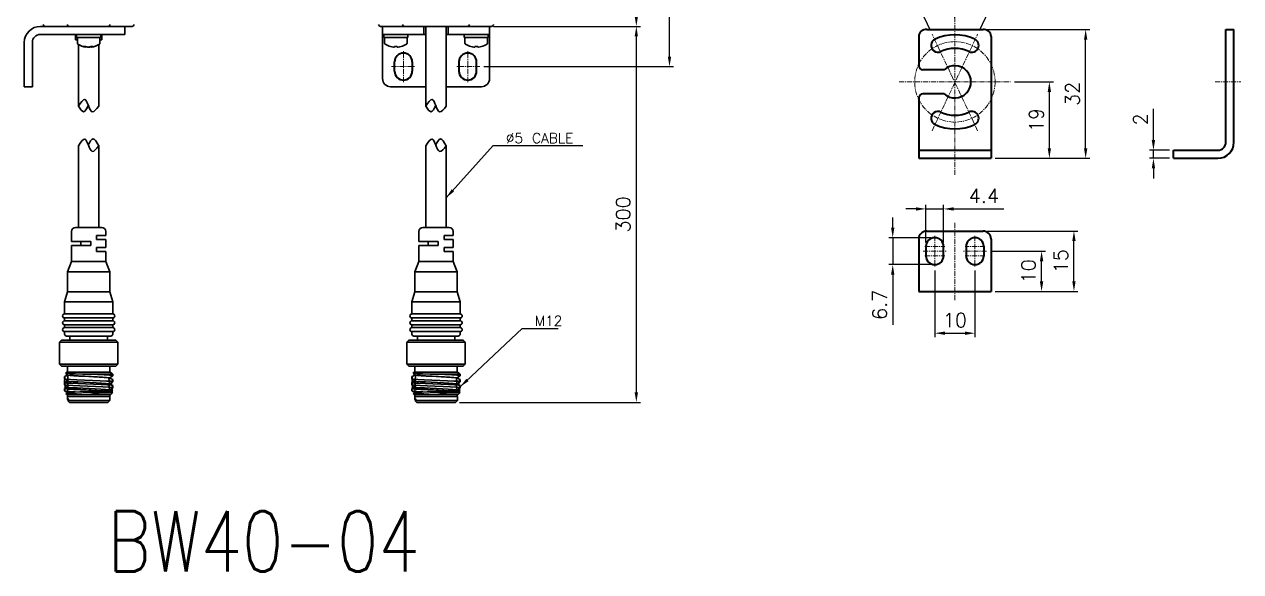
# Model space of a CAD drawing. Extents: x 172 to 474, y 203 to 556.
# Drawn here: x 171.8 to 474.3, y 203.4 to 339.4 of the extents above; entities that cross this region are included whole.
import ezdxf

# ---------------------------------------------------------------- set-up
doc = ezdxf.new("R2010")
doc.units = 0
doc.linetypes.add('CENTER', pattern=[2, 1.25, -0.25, 0.25, -0.25])
doc.layers.get('0').update_dxf_attribs({"linetype": 'CONTINUOUS'})
doc.layers.get('DEFPOINTS').update_dxf_attribs({"linetype": 'CONTINUOUS'})
for name, color, linetype, lineweight in [('AM_0', 7, 'CONTINUOUS', 35), ('Z_OM_CENTER', 4, 'CENTER', 13), ('Z_OM_OUTLINE', 7, 'CONTINUOUS', 30)]:
    doc.layers.add(name, color=color, linetype=linetype, lineweight=lineweight)
doc.layers.add('Z_OM_DIM', color=3, linetype='CONTINUOUS')
doc.layers.add('Z_OM_NOTE', color=3, linetype='CONTINUOUS')
doc.styles.get("Standard").update_dxf_attribs({"font": 'txt.shx'})
doc.dimstyles.new('AM_ISO', dxfattribs={"dimtxt": 3.5, "dimasz": 2.5, "dimexe": 1, "dimexo": 1, "dimgap": 1.5, "dimtad": 1, "dimdsep": 46, "dimtxsty": 'Standard', "dimcen": 0, "dimclrd": 256, "dimclre": 256, "dimclrt": 2, "dimadec": 0, "dimazin": 2, "dimtp": 0.1, "dimtm": 0.1, "dimtfac": 0.71, "dimtdec": 3, "dimtmove": 0, "dimatfit": 3, "dimfxl": 0, "dimlwd": -1, "dimlwe": -1, "dimarcsym": 0})

# ---------------------------------------------------------------- blocks, each defined once
blk = doc.blocks.new('*D1')
at = {"layer": 'DEFPOINTS', "color": 0}
for p in [(285.07, 528.91), (332.24, 528.91), (285.07, 328.91)]:
    blk.add_point(p, dxfattribs=at)
at = {"layer": 'Z_OM_DIM'}
for p, q in [((286.07, 528.91), (333.24, 528.91)), ((332.24, 331.41), (332.24, 526.41)), ((286.07, 328.91), (333.24, 328.91))]:
    blk.add_line(p, q, dxfattribs=at)
for points in [[(331.82, 526.41), (332.66, 526.41), (332.24, 528.91)], [(331.82, 331.41), (332.66, 331.41), (332.24, 328.91)]]:
    blk.add_solid(points, dxfattribs=at)
at = {"layer": 'Z_OM_DIM', "color": 2, "insert": (328.99, 428.91), "char_height": 3.5, "attachment_point": 5, "rotation": 90}
blk.add_mtext('200', dxfattribs=at)
blk = doc.blocks.new('_DotSmall')
at = {"color": 0, "linetype": 'ByBlock', "const_width": 0.5}
blk.add_lwpolyline([(-0.0625, 0, 1), (0.0625, 0, 1)], format="xyb", close=True, dxfattribs=at)
blk = doc.blocks.new('*D15')
at = {"layer": 'DEFPOINTS', "color": 0}
for p in [(399.42, 350.58), (403.22, 339.94), (397.55, 336.97), (408.88, 312.96), (403.22, 309.69)]:
    blk.add_point(p, dxfattribs=at)
at = {"layer": 'Z_OM_DIM'}
for p, q in [((403.22, 340.94), (403.22, 351.86)), ((397.12, 337.87), (391.73, 349.29))]:
    blk.add_line(p, q, dxfattribs=at)
for start, end in [(90, 115.2737), (84.466, 90), (120.8077, 126.3417)]:
    blk.add_arc((403.22, 324.97), 25.89, start, end, dxfattribs=at)
blk.add_solid([(389.76, 347.57), (390.15, 346.84), (392.16, 348.38)], dxfattribs=at)
at = {"layer": 'Z_OM_DIM', "xscale": 2.5, "yscale": 2.5, "zscale": 2.5, "rotation": 179.9999999999999}
blk.add_blockref('_DotSmall', (403.22, 350.86), dxfattribs=at)
at = {"layer": 'Z_OM_DIM', "color": 2, "insert": (396.84, 353.4), "char_height": 3.5, "attachment_point": 5, "rotation": 12.6368}
blk.add_mtext('25°', dxfattribs=at)
blk = doc.blocks.new('*D16')
at = {"layer": 'DEFPOINTS', "color": 0}
for p in [(410.72, 349.75), (403.22, 339.94), (408.88, 336.97), (397.55, 312.96), (403.22, 309.69)]:
    blk.add_point(p, dxfattribs=at)
at = {"layer": 'Z_OM_DIM'}
for p, q in [((403.22, 340.94), (403.22, 351.86)), ((409.31, 337.87), (414.7, 349.29))]:
    blk.add_line(p, q, dxfattribs=at)
for start, end in [(90, 95.533), (64.7263, 90), (53.6604, 59.1933)]:
    blk.add_arc((403.22, 324.97), 25.9, start, end, dxfattribs=at)
blk.add_solid([(416.28, 346.84), (416.68, 347.58), (414.27, 348.39)], dxfattribs=at)
at = {"layer": 'Z_OM_DIM', "xscale": 2.5, "yscale": 2.5, "zscale": 2.5, "rotation": 359.9999999999999}
blk.add_blockref('_DotSmall', (403.22, 350.86), dxfattribs=at)
at = {"layer": 'Z_OM_DIM', "color": 2, "insert": (409.59, 353.41), "char_height": 3.5, "attachment_point": 5, "rotation": 347.3632}
blk.add_mtext('25°', dxfattribs=at)
blk = doc.blocks.new('*D17')
at = {"layer": 'DEFPOINTS', "color": 0}
for p in [(417.08, 325.12), (426.72, 325.12), (412.22, 306.12)]:
    blk.add_point(p, dxfattribs=at)
at = {"layer": 'Z_OM_DIM'}
for p, q in [((418.08, 325.12), (427.72, 325.12)), ((426.72, 308.62), (426.72, 322.62)), ((413.22, 306.12), (427.72, 306.12))]:
    blk.add_line(p, q, dxfattribs=at)
for points in [[(426.3, 322.62), (427.13, 322.62), (426.72, 325.12)], [(426.3, 308.62), (427.13, 308.62), (426.72, 306.12)]]:
    blk.add_solid(points, dxfattribs=at)
at = {"layer": 'Z_OM_DIM', "color": 2, "insert": (423.47, 315.62), "char_height": 3.5, "attachment_point": 5, "rotation": 90}
blk.add_mtext('19', dxfattribs=at)
blk = doc.blocks.new('*D18')
at = {"layer": 'DEFPOINTS', "color": 0}
for p in [(410.22, 338.12), (435.74, 338.12), (412.22, 306.12)]:
    blk.add_point(p, dxfattribs=at)
at = {"layer": 'Z_OM_DIM'}
for p, q in [((411.22, 338.12), (436.74, 338.12)), ((435.74, 308.62), (435.74, 335.62)), ((413.22, 306.12), (436.74, 306.12))]:
    blk.add_line(p, q, dxfattribs=at)
for points in [[(435.33, 335.62), (436.16, 335.62), (435.74, 338.12)], [(435.33, 308.62), (436.16, 308.62), (435.74, 306.12)]]:
    blk.add_solid(points, dxfattribs=at)
at = {"layer": 'Z_OM_DIM', "color": 2, "insert": (432.49, 322.12), "char_height": 3.5, "attachment_point": 5, "rotation": 90}
blk.add_mtext('32', dxfattribs=at)
blk = doc.blocks.new('*D19')
at = {"layer": 'DEFPOINTS', "color": 0}
for p in [(452.6, 308.12), (457.63, 308.12), (457.63, 306.12)]:
    blk.add_point(p, dxfattribs=at)
at = {"layer": 'Z_OM_DIM'}
for p, q in [((452.6, 310.62), (452.6, 318.45)), ((456.63, 308.12), (451.6, 308.12)), ((456.63, 306.12), (451.6, 306.12)), ((452.6, 306.12), (452.6, 308.12)), ((452.6, 303.62), (452.6, 301.12))]:
    blk.add_line(p, q, dxfattribs=at)
for points in [[(452.18, 310.62), (453.01, 310.62), (452.6, 308.12)], [(452.18, 303.62), (453.01, 303.62), (452.6, 306.12)]]:
    blk.add_solid(points, dxfattribs=at)
at = {"layer": 'Z_OM_DIM', "color": 2, "insert": (449.35, 315.78), "char_height": 3.5, "attachment_point": 5, "rotation": 90}
blk.add_mtext('2', dxfattribs=at)
blk = doc.blocks.new('*D20')
at = {"layer": 'DEFPOINTS', "color": 0}
for p in [(411.12, 283.03), (424.78, 283.03), (412.22, 273.03)]:
    blk.add_point(p, dxfattribs=at)
at = {"layer": 'Z_OM_DIM'}
for p, q in [((412.12, 283.03), (425.78, 283.03)), ((424.78, 275.53), (424.78, 280.53)), ((413.22, 273.03), (425.78, 273.03))]:
    blk.add_line(p, q, dxfattribs=at)
for points in [[(424.36, 280.53), (425.2, 280.53), (424.78, 283.03)], [(424.36, 275.53), (425.2, 275.53), (424.78, 273.03)]]:
    blk.add_solid(points, dxfattribs=at)
at = {"layer": 'Z_OM_DIM', "color": 2, "insert": (421.53, 278.03), "char_height": 3.5, "attachment_point": 5, "rotation": 90}
blk.add_mtext('10', dxfattribs=at)
blk = doc.blocks.new('*D21')
at = {"layer": 'DEFPOINTS', "color": 0}
for p in [(410.22, 288.03), (432.83, 288.03), (412.22, 273.03)]:
    blk.add_point(p, dxfattribs=at)
at = {"layer": 'Z_OM_DIM'}
for p, q in [((411.22, 288.03), (433.83, 288.03)), ((432.83, 275.53), (432.83, 285.53)), ((413.22, 273.03), (433.83, 273.03))]:
    blk.add_line(p, q, dxfattribs=at)
for points in [[(432.41, 285.53), (433.24, 285.53), (432.83, 288.03)], [(432.41, 275.53), (433.24, 275.53), (432.83, 273.03)]]:
    blk.add_solid(points, dxfattribs=at)
at = {"layer": 'Z_OM_DIM', "color": 2, "insert": (429.58, 280.53), "char_height": 3.5, "attachment_point": 5, "rotation": 90}
blk.add_mtext('15', dxfattribs=at)
blk = doc.blocks.new('*D22')
at = {"layer": 'DEFPOINTS', "color": 0}
for p in [(398.22, 279.21), (408.22, 279.21), (408.22, 262.63)]:
    blk.add_point(p, dxfattribs=at)
at = {"layer": 'Z_OM_DIM'}
for p, q in [((398.22, 278.21), (398.22, 261.63)), ((408.22, 278.21), (408.22, 261.63)), ((400.72, 262.63), (405.72, 262.63))]:
    blk.add_line(p, q, dxfattribs=at)
for points in [[(400.72, 263.05), (400.72, 262.22), (398.22, 262.63)], [(405.72, 263.05), (405.72, 262.22), (408.22, 262.63)]]:
    blk.add_solid(points, dxfattribs=at)
at = {"layer": 'Z_OM_DIM', "color": 2, "insert": (403.22, 265.88), "char_height": 3.5, "attachment_point": 5}
blk.add_mtext('10', dxfattribs=at)
blk = doc.blocks.new('*D23')
at = {"layer": 'DEFPOINTS', "color": 0}
for p in [(400.42, 293.53), (396.02, 284.18), (400.42, 284.18)]:
    blk.add_point(p, dxfattribs=at)
at = {"layer": 'Z_OM_DIM'}
for p, q in [((393.52, 293.53), (391.02, 293.53)), ((396.02, 285.18), (396.02, 294.53)), ((396.02, 293.53), (400.42, 293.53)), ((400.42, 285.18), (400.42, 294.53)), ((402.92, 293.53), (415.42, 293.53))]:
    blk.add_line(p, q, dxfattribs=at)
for points in [[(393.52, 293.94), (393.52, 293.11), (396.02, 293.53)], [(402.92, 293.94), (402.92, 293.11), (400.42, 293.53)]]:
    blk.add_solid(points, dxfattribs=at)
at = {"layer": 'Z_OM_DIM', "color": 2, "insert": (410.42, 296.78), "char_height": 3.5, "attachment_point": 5}
blk.add_mtext('4.4', dxfattribs=at)
blk = doc.blocks.new('*D24')
at = {"layer": 'DEFPOINTS', "color": 0}
for p in [(398.22, 286.38), (387.76, 279.68), (398.22, 279.68)]:
    blk.add_point(p, dxfattribs=at)
at = {"layer": 'Z_OM_DIM'}
for p, q in [((387.76, 288.88), (387.76, 291.38)), ((397.22, 286.38), (386.76, 286.38)), ((387.76, 286.38), (387.76, 279.68)), ((397.22, 279.68), (386.76, 279.68)), ((387.76, 277.18), (387.76, 264.68))]:
    blk.add_line(p, q, dxfattribs=at)
for points in [[(387.34, 288.88), (388.17, 288.88), (387.76, 286.38)], [(387.34, 277.18), (388.17, 277.18), (387.76, 279.68)]]:
    blk.add_solid(points, dxfattribs=at)
at = {"layer": 'Z_OM_DIM', "color": 2, "insert": (384.51, 269.68), "char_height": 3.5, "attachment_point": 5, "rotation": 90}
blk.add_mtext('6.7', dxfattribs=at)
blk = doc.blocks.new('*D27')
at = {"layer": 'DEFPOINTS', "color": 0}
for p in [(288.48, 348.91), (287.48, 338.91), (323.99, 338.91)]:
    blk.add_point(p, dxfattribs=at)
at = {"layer": 'Z_OM_DIM'}
for p, q in [((289.48, 348.91), (324.99, 348.91)), ((323.99, 346.41), (323.99, 341.41)), ((288.48, 338.91), (324.99, 338.91))]:
    blk.add_line(p, q, dxfattribs=at)
for points in [[(323.57, 346.41), (324.4, 346.41), (323.99, 348.91)], [(323.57, 341.41), (324.4, 341.41), (323.99, 338.91)]]:
    blk.add_solid(points, dxfattribs=at)
at = {"layer": 'Z_OM_DIM', "color": 2, "insert": (320.74, 343.91), "char_height": 3.5, "attachment_point": 5, "rotation": 90}
blk.add_mtext('10', dxfattribs=at)
blk = doc.blocks.new('*D28')
at = {"layer": 'DEFPOINTS', "color": 0}
for p in [(287.48, 338.91), (278.98, 245.43), (323.99, 245.43)]:
    blk.add_point(p, dxfattribs=at)
at = {"layer": 'Z_OM_DIM'}
for p, q in [((288.48, 338.91), (324.99, 338.91)), ((323.99, 336.41), (323.99, 247.93)), ((279.98, 245.43), (324.99, 245.43))]:
    blk.add_line(p, q, dxfattribs=at)
for points in [[(323.57, 336.41), (324.4, 336.41), (323.99, 338.91)], [(323.57, 247.93), (324.4, 247.93), (323.99, 245.43)]]:
    blk.add_solid(points, dxfattribs=at)
at = {"layer": 'Z_OM_DIM', "color": 2, "insert": (320.74, 292.17), "char_height": 3.5, "attachment_point": 5, "rotation": 90}
blk.add_mtext('300', dxfattribs=at)

msp = doc.modelspace()

# ---------------------------------------------------------------- linework, layer by layer
at = {"layer": 'AM_0', "linetype": 'Continuous'}
for p, q in [((394.217, 336.416), (394.217, 329.116)), ((396.217, 338.116), (410.217, 338.116)), ((412.217, 336.416), (412.217, 306.116)), ((394.217, 321.116), (394.217, 306.116)), ((394.217, 308.116), (412.217, 308.116)), ((394.217, 306.116), (412.217, 306.116))]:
    msp.add_line(p, q, dxfattribs=at)
at = {"layer": 'AM_0'}
for p, q in [((470.629, 310.116), (470.629, 338.116)), ((470.629, 338.116), (472.629, 338.116)), ((472.629, 310.116), (472.629, 338.116)), ((263.875, 327.762), (263.875, 330.062)), ((268.275, 330.062), (268.275, 327.762)), ((279.875, 330.062), (279.875, 327.762)), ((284.275, 327.762), (284.275, 330.062)), ((400.571, 328.116), (395.217, 328.116)), ((400.571, 322.116), (395.217, 322.116)), ((457.629, 308.116), (468.629, 308.116)), ((457.629, 306.116), (457.629, 308.116)), ((457.629, 306.116), (468.629, 306.116)), ((396.217, 288.027), (410.217, 288.027)), ((394.217, 286.027), (394.217, 273.027)), ((412.217, 286.027), (412.217, 273.027)), ((396.017, 284.177), (396.017, 281.877)), ((400.417, 281.877), (400.417, 284.177)), ((406.017, 284.177), (406.017, 281.877)), ((410.417, 284.177), (410.417, 281.877)), ((394.217, 273.027), (412.217, 273.027))]:
    msp.add_line(p, q, dxfattribs=at)
at = {"layer": 'AM_0', "linetype": 'Continuous'}
for centre, radius, start, end in [((395.979, 336.369), 1.763, 82.2589, 178.47017), ((403.217, 325.116), 11.7, 65, 115), ((410.454, 336.369), 1.763, 1.52983, 97.7411), ((398.991, 334.179), 1.7, 115, 295), ((403.217, 325.116), 8.3, 65, 115), ((407.443, 334.179), 1.7, 245, 65), ((403.217, 325.116), 4, 228.59038, 131.40962), ((398.991, 316.053), 1.7, 65, 245), ((407.443, 316.053), 1.7, 295, 115), ((403.217, 325.116), 8.3, 245, 295), ((403.217, 325.116), 11.7, 245, 295)]:
    msp.add_arc(centre, radius, start, end, dxfattribs=at)
at = {"layer": 'AM_0'}
for centre, radius, start, end in [((266.075, 330.062), 2.2, 0, 180), ((282.075, 330.062), 2.2, 0, 180), ((266.075, 327.762), 2.2, 180, 0), ((282.075, 327.762), 2.2, 180, 0), ((395.217, 329.116), 1, 180, 270), ((395.217, 321.116), 1, 90, 180), ((468.629, 310.116), 4, 270, 0), ((468.629, 310.116), 2, 270, 0), ((396.217, 286.027), 2, 90, 180), ((410.217, 286.027), 2, 0, 90), ((398.217, 284.177), 2.2, 0, 180), ((408.217, 284.177), 2.2, 0, 180), ((398.217, 281.877), 2.2, 180, 0), ((408.217, 281.877), 2.2, 180, 0)]:
    msp.add_arc(centre, radius, start, end, dxfattribs=at)
at = {"layer": 'Z_OM_CENTER'}
for p, q in [((403.217, 302.005), (403.217, 340.873)), ((403.217, 302.005), (403.217, 340.873)), ((397.55, 312.964), (408.883, 336.967)), ((408.883, 312.964), (397.55, 336.967)), ((266.075, 325.002), (266.075, 332.822)), ((282.075, 325.002), (282.075, 332.822)), ((263.075, 328.912), (269.075, 328.912)), ((285.075, 328.912), (279.075, 328.912)), ((389.349, 325.116), (417.085, 325.116)), ((467.943, 325.116), (474.295, 325.116)), ((403.217, 290.075), (403.217, 270.745)), ((398.217, 286.841), (398.217, 279.213)), ((408.217, 286.841), (408.217, 279.213)), ((395.318, 283.027), (401.115, 283.027)), ((395.752, 284.177), (400.681, 284.177)), ((395.752, 281.877), (400.681, 281.877)), ((411.115, 283.027), (405.318, 283.027)), ((410.681, 284.177), (405.752, 284.177)), ((410.681, 281.877), (405.752, 281.877))]:
    msp.add_line(p, q, dxfattribs=at)
msp.add_circle((403.217, 325.116), 10, dxfattribs=at)
at = {"layer": 'Z_OM_OUTLINE', "color": 7, "linetype": 'Continuous'}
for p, q in [((182.98, 338.912), (175.78, 338.912)), ((192.58, 338.912), (182.98, 338.912)), ((194.78, 338.912), (192.58, 338.912)), ((194.78, 338.912), (196.78, 338.912)), ((198.58, 338.912), (196.78, 338.912)), ((196.78, 338.912), (196.78, 336.912)), ((260.875, 338.912), (260.375, 338.912)), ((260.875, 338.912), (262.875, 338.912)), ((260.875, 336.912), (260.875, 338.912)), ((266.375, 338.912), (262.875, 338.912)), ((281.975, 338.912), (266.375, 338.912)), ((271.175, 338.912), (271.175, 336.912)), ((271.678, 338.912), (271.678, 319.058)), ((276.678, 319.058), (276.678, 338.912)), ((277.175, 336.912), (277.175, 338.912)), ((285.475, 338.912), (281.975, 338.912)), ((285.475, 338.912), (287.475, 338.912)), ((287.975, 338.912), (287.475, 338.912)), ((287.475, 338.912), (287.475, 336.912)), ((194.78, 336.912), (175.78, 336.912)), ((184.48, 336.912), (184.48, 335.571)), ((184.78, 336.912), (184.78, 336.112)), ((184.78, 336.112), (187.78, 336.112)), ((184.98, 336.112), (184.98, 334.716)), ((187.78, 336.112), (190.78, 336.112)), ((190.58, 334.716), (190.58, 336.112)), ((190.78, 336.112), (190.78, 336.912)), ((191.08, 335.571), (191.08, 336.912)), ((196.78, 336.912), (194.78, 336.912)), ((262.875, 336.912), (260.875, 336.912)), ((260.875, 334.912), (260.875, 336.912)), ((261.175, 336.912), (261.175, 336.112)), ((267.175, 336.112), (261.175, 336.112)), ((261.375, 336.112), (261.375, 334.716)), ((270.175, 336.912), (262.875, 336.912)), ((266.975, 334.716), (266.975, 336.112)), ((267.175, 336.112), (267.175, 336.912)), ((271.175, 336.912), (270.175, 336.912)), ((271.175, 336.912), (271.675, 336.912)), ((276.675, 336.912), (277.175, 336.912)), ((278.175, 336.912), (277.175, 336.912)), ((285.475, 336.912), (278.175, 336.912)), ((281.175, 336.912), (281.175, 336.112)), ((287.175, 336.112), (281.175, 336.112)), ((281.375, 336.112), (281.375, 334.716)), ((287.475, 336.912), (285.475, 336.912)), ((286.975, 334.716), (286.975, 336.112)), ((287.175, 336.112), (287.175, 336.912)), ((287.475, 336.912), (287.475, 334.912)), ((171.78, 325.912), (171.78, 334.912)), ((173.78, 325.912), (173.78, 334.912)), ((184.98, 335.571), (184.48, 335.571)), ((185.28, 334.382), (185.28, 319.058)), ((187.108, 333.758), (187.115, 333.853)), ((187.847, 333.758), (187.574, 333.758)), ((187.847, 333.758), (187.987, 333.758)), ((188.416, 333.9), (188.423, 333.758)), ((188.455, 333.758), (188.423, 333.758)), ((190.28, 319.058), (190.28, 334.382)), ((191.08, 335.571), (190.58, 335.571)), ((260.875, 325.912), (260.875, 334.912)), ((262.863, 333.888), (262.869, 333.9)), ((263.805, 333.758), (263.61, 333.758)), ((263.805, 333.9), (263.805, 333.758)), ((264.545, 333.758), (264.545, 333.9)), ((264.74, 333.758), (264.545, 333.758)), ((265.481, 333.9), (265.488, 333.888)), ((282.863, 333.888), (282.869, 333.9)), ((283.805, 333.758), (283.61, 333.758)), ((283.805, 333.9), (283.805, 333.758)), ((284.545, 333.758), (284.545, 333.9)), ((284.74, 333.758), (284.545, 333.758)), ((285.481, 333.9), (285.488, 333.888)), ((287.475, 325.912), (287.475, 334.912)), ((171.78, 323.912), (171.78, 325.912)), ((173.78, 323.912), (171.78, 323.912)), ((173.78, 325.912), (173.78, 323.912)), ((271.675, 323.912), (262.875, 323.912)), ((285.475, 323.912), (276.675, 323.912)), ((185.28, 309.219), (185.28, 288.931)), ((190.28, 288.931), (190.28, 309.219)), ((271.678, 309.219), (271.678, 288.931)), ((276.678, 288.931), (276.678, 309.219)), ((183.53, 287.931), (183.53, 285.431)), ((184.53, 288.931), (188.764, 288.931)), ((188.764, 288.931), (191.03, 288.931)), ((192.03, 286.931), (192.03, 287.931)), ((269.928, 287.931), (269.928, 285.431)), ((270.928, 288.931), (275.162, 288.931)), ((275.162, 288.931), (277.428, 288.931)), ((278.428, 286.931), (278.428, 287.931)), ((188.332, 285.431), (183.53, 285.431)), ((183.53, 284.431), (183.53, 280.431)), ((183.53, 284.431), (188.332, 284.431)), ((185.799, 285.431), (185.799, 284.431)), ((188.332, 284.431), (188.332, 285.431)), ((192.03, 286.931), (189.762, 286.931)), ((189.762, 286.931), (189.762, 285.931)), ((189.762, 285.931), (192.03, 285.931)), ((192.03, 283.931), (192.03, 285.931)), ((274.729, 285.431), (269.928, 285.431)), ((269.928, 284.431), (274.729, 284.431)), ((269.928, 284.431), (269.928, 280.431)), ((272.196, 285.431), (272.196, 284.431)), ((274.729, 284.431), (274.729, 285.431)), ((278.428, 286.931), (276.159, 286.931)), ((276.159, 286.931), (276.159, 285.931)), ((276.159, 285.931), (278.428, 285.931)), ((278.428, 283.931), (278.428, 285.931)), ((192.03, 283.931), (189.762, 283.931)), ((189.762, 283.931), (189.762, 282.931)), ((189.762, 282.931), (192.03, 282.931)), ((192.03, 280.431), (192.03, 282.931)), ((278.428, 283.931), (276.159, 283.931)), ((276.159, 283.931), (276.159, 282.931)), ((276.159, 282.931), (278.428, 282.931)), ((278.428, 280.431), (278.428, 282.931)), ((183.53, 280.431), (182.53, 277.931)), ((183.53, 280.431), (189.067, 280.431)), ((189.067, 280.431), (192.03, 280.431)), ((193.03, 277.931), (192.03, 280.431)), ((269.928, 280.431), (268.928, 277.931)), ((269.928, 280.431), (275.464, 280.431)), ((275.464, 280.431), (278.428, 280.431)), ((279.428, 277.931), (278.428, 280.431)), ((182.53, 277.931), (182.53, 272.931)), ((182.53, 277.931), (189.37, 277.931)), ((189.37, 277.931), (193.03, 277.931)), ((193.03, 272.931), (193.03, 277.931)), ((268.928, 277.931), (268.928, 272.931)), ((268.928, 277.931), (275.767, 277.931)), ((275.767, 277.931), (279.428, 277.931)), ((279.428, 272.931), (279.428, 277.931)), ((182.53, 272.931), (181.78, 270.431)), ((182.53, 272.931), (189.37, 272.931)), ((189.37, 272.931), (193.03, 272.931)), ((193.78, 270.431), (193.03, 272.931)), ((268.928, 272.931), (268.178, 270.431)), ((268.928, 272.931), (275.767, 272.931)), ((275.767, 272.931), (279.428, 272.931)), ((280.178, 270.431), (279.428, 272.931)), ((181.78, 270.431), (181.78, 267.431)), ((181.78, 270.431), (189.597, 270.431)), ((189.597, 270.431), (193.78, 270.431)), ((193.78, 267.431), (193.78, 270.431)), ((268.178, 270.431), (268.178, 267.431)), ((268.178, 270.431), (275.994, 270.431)), ((275.994, 270.431), (280.178, 270.431)), ((280.178, 267.431), (280.178, 270.431)), ((181.78, 267.431), (189.597, 267.431)), ((181.78, 266.431), (181.78, 265.731)), ((181.78, 266.431), (189.597, 266.431)), ((189.597, 267.431), (193.78, 267.431)), ((189.597, 266.431), (193.78, 266.431)), ((193.78, 265.731), (193.78, 266.431)), ((268.178, 267.431), (275.994, 267.431)), ((268.178, 266.431), (268.178, 265.731)), ((268.178, 266.431), (275.994, 266.431)), ((275.994, 267.431), (280.178, 267.431)), ((275.994, 266.431), (280.178, 266.431)), ((280.178, 265.731), (280.178, 266.431)), ((181.78, 265.731), (189.597, 265.731)), ((181.78, 264.731), (181.78, 264.031)), ((181.78, 264.731), (189.597, 264.731)), ((181.78, 264.031), (189.597, 264.031)), ((189.597, 265.731), (193.78, 265.731)), ((189.597, 264.731), (193.78, 264.731)), ((189.597, 264.031), (193.78, 264.031)), ((193.78, 264.031), (193.78, 264.731)), ((268.178, 265.731), (275.994, 265.731)), ((268.178, 264.731), (268.178, 264.031)), ((268.178, 264.731), (275.994, 264.731)), ((268.178, 264.031), (275.994, 264.031)), ((275.994, 265.731), (280.178, 265.731)), ((275.994, 264.731), (280.178, 264.731)), ((275.994, 264.031), (280.178, 264.031)), ((280.178, 264.031), (280.178, 264.731)), ((181.03, 260.931), (180.53, 260.431)), ((180.53, 260.431), (180.53, 254.931)), ((180.53, 260.431), (189.975, 260.431)), ((181.03, 260.931), (189.824, 260.931)), ((181.78, 263.031), (181.78, 262.431)), ((181.78, 263.031), (189.597, 263.031)), ((182.28, 261.931), (189.445, 261.931)), ((183.13, 261.931), (183.13, 260.931)), ((189.445, 261.931), (193.28, 261.931)), ((189.597, 263.031), (193.78, 263.031)), ((189.824, 260.931), (194.53, 260.931)), ((189.975, 260.431), (195.03, 260.431)), ((192.43, 260.931), (192.43, 261.931)), ((193.78, 262.431), (193.78, 263.031)), ((195.03, 260.431), (194.53, 260.931)), ((195.03, 254.931), (195.03, 260.431)), ((267.428, 260.931), (266.928, 260.431)), ((266.928, 260.431), (266.928, 254.931)), ((266.928, 260.431), (276.373, 260.431)), ((267.428, 260.931), (276.221, 260.931)), ((268.178, 263.031), (268.178, 262.431)), ((268.178, 263.031), (275.994, 263.031)), ((268.678, 261.931), (275.843, 261.931)), ((269.528, 261.931), (269.528, 260.931)), ((275.843, 261.931), (279.678, 261.931)), ((275.994, 263.031), (280.178, 263.031)), ((276.221, 260.931), (280.928, 260.931)), ((276.373, 260.431), (281.428, 260.431)), ((278.828, 260.931), (278.828, 261.931)), ((280.178, 262.431), (280.178, 263.031)), ((281.428, 260.431), (280.928, 260.931)), ((281.428, 254.931), (281.428, 260.431)), ((180.53, 254.931), (181.03, 254.431)), ((180.53, 254.931), (189.975, 254.931)), ((181.03, 254.431), (189.824, 254.431)), ((182.53, 254.431), (182.53, 252.931)), ((189.824, 254.431), (194.53, 254.431)), ((189.975, 254.931), (195.03, 254.931)), ((193.03, 252.931), (193.03, 254.431)), ((194.53, 254.431), (195.03, 254.931)), ((266.928, 254.931), (267.428, 254.431)), ((266.928, 254.931), (276.373, 254.931)), ((267.428, 254.431), (276.221, 254.431)), ((268.928, 254.431), (268.928, 252.931)), ((276.221, 254.431), (280.928, 254.431)), ((276.373, 254.931), (281.428, 254.931)), ((279.428, 252.931), (279.428, 254.431)), ((280.928, 254.431), (281.428, 254.931)), ((181.78, 251.856), (181.78, 251.327)), ((181.835, 251.876), (181.787, 251.867)), ((182.28, 252.931), (182.022, 252.673)), ((182.28, 252.931), (193.115, 252.931)), ((192.949, 251.527), (182.598, 252.239)), ((188.31, 252.431), (193.78, 252.431)), ((193.115, 252.931), (193.345, 252.804)), ((193.78, 252.431), (193.376, 252.835)), ((193.78, 252.078), (193.78, 252.431)), ((193.78, 250.578), (193.78, 251.106)), ((268.178, 251.856), (268.178, 251.327)), ((268.232, 251.876), (268.184, 251.867)), ((268.678, 252.931), (268.42, 252.673)), ((268.678, 252.931), (279.513, 252.931)), ((279.347, 251.527), (268.996, 252.239)), ((274.708, 252.431), (280.178, 252.431)), ((279.513, 252.931), (279.742, 252.804)), ((280.178, 252.431), (279.773, 252.835)), ((280.178, 252.078), (280.178, 252.431)), ((280.178, 250.578), (280.178, 251.106)), ((181.78, 250.355), (181.78, 249.828)), ((181.78, 248.856), (181.78, 248.328)), ((181.859, 248.856), (193.675, 248.127)), ((193.78, 249.077), (193.78, 249.605)), ((268.178, 250.355), (268.178, 249.828)), ((268.178, 248.856), (268.178, 248.328)), ((268.256, 248.856), (280.073, 248.127)), ((280.178, 249.077), (280.178, 249.605)), ((182.516, 247.757), (182.203, 247.59)), ((182.28, 247.431), (183.932, 247.431)), ((182.48, 246.931), (182.48, 246.292)), ((182.48, 246.931), (193.08, 246.931)), ((182.48, 245.931), (182.98, 245.431)), ((182.48, 245.931), (193.08, 245.931)), ((182.729, 246.219), (182.504, 246.292)), ((182.53, 247.431), (182.53, 246.931)), ((182.729, 246.219), (182.777, 246.181)), ((182.729, 246.219), (182.729, 246.154)), ((182.777, 246.181), (182.729, 246.154)), ((192.58, 245.431), (182.98, 245.431)), ((183.932, 247.431), (186.67, 247.431)), ((186.67, 247.431), (190.829, 247.431)), ((188.31, 247.931), (193.78, 247.931)), ((190.829, 247.431), (193.28, 247.431)), ((192.58, 245.431), (193.08, 245.931)), ((193.03, 246.931), (193.03, 247.431)), ((193.08, 245.931), (193.08, 246.931)), ((193.28, 247.431), (193.78, 247.931)), ((268.914, 247.757), (268.601, 247.59)), ((268.678, 247.431), (270.329, 247.431)), ((268.878, 246.931), (279.478, 246.931)), ((268.878, 246.931), (268.878, 246.292)), ((268.878, 245.931), (279.478, 245.931)), ((268.878, 245.931), (269.378, 245.431)), ((269.126, 246.219), (268.902, 246.292)), ((268.928, 247.431), (268.928, 246.931)), ((269.126, 246.219), (269.174, 246.181)), ((269.126, 246.219), (269.126, 246.154)), ((269.174, 246.181), (269.126, 246.154)), ((278.978, 245.431), (269.378, 245.431)), ((270.329, 247.431), (273.068, 247.431)), ((273.068, 247.431), (277.226, 247.431)), ((274.708, 247.931), (280.178, 247.931)), ((277.226, 247.431), (279.678, 247.431)), ((278.978, 245.431), (279.478, 245.931)), ((279.428, 246.931), (279.428, 247.431)), ((279.478, 245.931), (279.478, 246.931)), ((279.678, 247.431), (280.178, 247.931))]:
    msp.add_line(p, q, dxfattribs=at)
at = {"layer": 'Z_OM_OUTLINE', "color": 7, "linetype": 'Continuous', "flags": 128}
for points in [[(186.532, 333.9), (186.603, 333.876), (186.674, 333.854), (186.746, 333.834), (186.818, 333.815), (186.89, 333.798), (186.963, 333.783), (187.036, 333.77), (187.108, 333.758)], [(186.532, 333.9), (186.588, 333.895), (186.644, 333.891), (186.702, 333.888), (186.759, 333.888), (186.818, 333.888), (186.877, 333.891), (186.937, 333.895), (186.997, 333.9)], [(187.574, 333.758), (187.501, 333.77), (187.428, 333.783), (187.355, 333.798), (187.283, 333.815), (187.211, 333.834), (187.139, 333.854), (187.068, 333.876), (186.997, 333.9)], [(188.314, 333.9), (188.256, 333.876), (188.198, 333.854), (188.14, 333.834), (188.082, 333.815), (188.024, 333.798), (187.965, 333.783), (187.906, 333.77), (187.847, 333.758)], [(187.987, 333.758), (188.06, 333.77), (188.133, 333.783), (188.205, 333.798), (188.277, 333.815), (188.349, 333.834), (188.421, 333.854), (188.446, 333.862)], [(188.314, 333.9), (188.387, 333.895), (188.46, 333.891), (188.533, 333.888), (188.605, 333.888), (188.677, 333.888), (188.748, 333.891), (188.819, 333.895), (188.889, 333.9)], [(188.423, 333.758), (188.482, 333.77), (188.541, 333.783), (188.599, 333.798), (188.658, 333.815), (188.716, 333.834), (188.774, 333.854), (188.832, 333.876), (188.889, 333.9)], [(263.805, 333.9), (263.897, 333.895), (263.99, 333.891), (264.082, 333.888), (264.175, 333.888), (264.268, 333.888), (264.36, 333.891), (264.453, 333.895), (264.545, 333.9)], [(283.805, 333.9), (283.897, 333.895), (283.99, 333.891), (284.082, 333.888), (284.175, 333.888), (284.268, 333.888), (284.36, 333.891), (284.453, 333.895), (284.545, 333.9)], [(193.732, 250.578), (193.77, 250.592), (193.317, 250.673), (192.239, 250.752), (190.657, 250.835), (188.75, 250.913), (186.734, 250.995), (184.836, 251.075), (183.271, 251.156), (182.214, 251.237), (181.786, 251.317), (181.819, 251.327)], [(181.793, 251.312), (182.169, 251.024), (182.544, 250.736)], [(182.516, 252.257), (182.177, 252.076), (181.801, 251.876)], [(181.821, 251.856), (181.802, 250.335), (182.308, 250.256), (183.433, 250.174), (185.048, 250.094), (186.971, 250.013), (188.986, 249.932), (190.865, 249.853), (192.396, 249.77), (193.405, 249.692), (193.706, 251.127)], [(182.049, 252.615), (182.165, 252.527), (182.54, 252.239)], [(188.31, 252.431), (186.314, 252.478), (184.499, 252.523), (183.084, 252.569), (182.228, 252.615), (182.075, 252.648)], [(192.985, 250.021), (192.835, 251.571), (192.209, 251.639), (191.184, 251.711), (189.856, 251.783), (188.373, 251.852), (186.804, 251.925), (185.344, 251.995), (184.093, 252.065), (183.153, 252.138), (182.634, 252.206), (182.59, 250.737)], [(193.696, 252.078), (193.673, 252.124), (192.965, 252.203), (191.672, 252.284), (189.94, 252.366), (188.31, 252.431)], [(193.758, 251.126), (193.381, 251.327), (193.005, 251.528)], [(193.41, 252.752), (193.366, 252.776), (193.03, 252.957)], [(193.044, 251.507), (193.392, 251.774), (193.768, 252.062)], [(280.13, 250.578), (280.168, 250.592), (279.715, 250.673), (278.636, 250.752), (277.055, 250.835), (275.148, 250.913), (273.132, 250.995), (271.234, 251.075), (269.668, 251.156), (268.612, 251.237), (268.184, 251.317), (268.217, 251.327)], [(268.19, 251.312), (268.566, 251.024), (268.941, 250.736)], [(268.914, 252.257), (268.575, 252.076), (268.199, 251.876)], [(268.218, 251.856), (268.199, 250.335), (268.706, 250.256), (269.83, 250.174), (271.445, 250.094), (273.369, 250.013), (275.384, 249.932), (277.263, 249.853), (278.793, 249.77), (279.803, 249.692), (280.103, 251.127)], [(268.447, 252.615), (268.562, 252.527), (268.938, 252.239)], [(274.708, 252.431), (272.712, 252.478), (270.897, 252.523), (269.481, 252.569), (268.625, 252.615), (268.472, 252.648)], [(279.382, 250.021), (279.232, 251.571), (278.606, 251.639), (277.581, 251.711), (276.254, 251.783), (274.77, 251.852), (273.202, 251.925), (271.741, 251.995), (270.491, 252.065), (269.551, 252.138), (269.031, 252.206), (268.987, 250.737)], [(280.094, 252.078), (280.07, 252.124), (279.363, 252.203), (278.07, 252.284), (276.337, 252.366), (274.708, 252.431)], [(280.155, 251.126), (279.779, 251.327), (279.402, 251.528)], [(279.807, 252.752), (279.763, 252.776), (279.428, 252.957)], [(279.441, 251.507), (279.79, 251.774), (280.165, 252.062)], [(181.785, 249.817), (182.161, 249.53), (182.536, 249.242)], [(181.789, 248.314), (182.165, 248.027), (182.54, 247.739)], [(182.517, 249.257), (182.17, 249.072), (181.794, 248.872)], [(182.517, 250.757), (182.173, 250.574), (181.796, 250.373)], [(181.844, 250.355), (181.921, 248.803), (182.679, 248.724), (184.014, 248.642), (185.774, 248.563), (187.76, 248.481), (189.749, 248.401), (191.515, 248.321), (192.86, 248.239), (193.631, 248.16), (193.729, 249.621)], [(188.31, 247.931), (186.3, 248.013), (184.458, 248.092), (182.99, 248.174), (182.064, 248.254), (181.852, 248.315)], [(193.722, 249.077), (193.573, 249.142), (192.728, 249.221), (191.324, 249.303), (189.52, 249.383), (187.52, 249.463), (185.549, 249.545), (183.83, 249.624), (182.557, 249.706), (181.874, 249.785), (181.865, 249.828)], [(186.67, 247.431), (186.091, 247.459), (184.727, 247.527), (183.603, 247.599), (182.854, 247.671), (182.539, 247.74), (182.683, 247.813), (183.265, 247.882), (184.25, 247.953), (185.552, 248.026), (187.021, 248.094), (188.589, 248.167), (190.071, 248.238), (191.345, 248.307), (192.325, 248.38), (192.891, 248.449), (193.018, 248.521), (192.681, 248.593), (191.928, 248.661), (190.791, 248.734), (189.406, 248.804), (187.881, 248.874), (186.325, 248.947), (184.928, 249.016), (183.757, 249.088), (182.943, 249.16), (182.56, 249.228), (182.541, 247.739)], [(192.989, 248.527), (192.763, 250.082), (192.073, 250.15), (190.991, 250.223), (189.632, 250.294), (188.128, 250.363), (186.563, 250.436), (185.134, 250.505), (183.921, 250.576), (183.043, 250.649), (182.591, 250.717), (182.573, 249.242)], [(193.758, 248.127), (193.382, 248.327), (193.006, 248.528)], [(193.769, 249.62), (193.392, 249.821), (193.016, 250.022)], [(193.044, 250.007), (193.396, 250.277), (193.772, 250.565)], [(193.044, 248.507), (193.399, 248.779), (193.775, 249.067)], [(268.183, 249.817), (268.558, 249.53), (268.934, 249.242)], [(268.186, 248.314), (268.562, 248.027), (268.938, 247.739)], [(268.914, 249.257), (268.568, 249.072), (268.192, 248.872)], [(268.914, 250.757), (268.57, 250.574), (268.194, 250.373)], [(268.242, 250.355), (268.318, 248.803), (269.077, 248.724), (270.411, 248.642), (272.171, 248.563), (274.157, 248.481), (276.146, 248.401), (277.912, 248.321), (279.257, 248.239), (280.028, 248.16), (280.127, 249.621)], [(274.708, 247.931), (272.698, 248.013), (270.855, 248.092), (269.388, 248.174), (268.461, 248.254), (268.25, 248.315)], [(280.12, 249.077), (279.97, 249.142), (279.125, 249.221), (277.722, 249.303), (275.918, 249.383), (273.917, 249.463), (271.946, 249.545), (270.227, 249.624), (268.954, 249.706), (268.271, 249.785), (268.263, 249.828)], [(273.068, 247.431), (272.488, 247.459), (271.124, 247.527), (270, 247.599), (269.252, 247.671), (268.937, 247.74), (269.08, 247.813), (269.663, 247.882), (270.647, 247.953), (271.95, 248.026), (273.419, 248.094), (274.987, 248.167), (276.468, 248.238), (277.742, 248.307), (278.723, 248.38), (279.289, 248.449), (279.416, 248.521), (279.079, 248.593), (278.325, 248.661), (277.189, 248.734), (275.803, 248.804), (274.279, 248.874), (272.722, 248.947), (271.325, 249.016), (270.155, 249.088), (269.341, 249.16), (268.957, 249.228), (268.938, 247.739)], [(279.386, 248.527), (279.161, 250.082), (278.471, 250.15), (277.388, 250.223), (276.029, 250.294), (274.525, 250.363), (272.96, 250.436), (271.531, 250.505), (270.319, 250.576), (269.44, 250.649), (268.989, 250.717), (268.97, 249.242)], [(280.155, 248.127), (279.779, 248.327), (279.403, 248.528)], [(280.166, 249.62), (279.79, 249.821), (279.414, 250.022)], [(279.441, 250.007), (279.794, 250.277), (280.169, 250.565)], [(279.441, 248.507), (279.796, 248.779), (280.172, 249.067)], [(182.214, 247.569), (182.154, 247.559), (182.474, 247.507), (183.401, 247.454), (183.932, 247.431)], [(182.539, 246.227), (182.502, 246.205), (182.729, 246.154)], [(182.777, 246.181), (182.531, 246.251), (182.58, 246.268)], [(190.829, 247.431), (189.336, 247.748), (188.31, 247.931)], [(268.612, 247.569), (268.551, 247.559), (268.871, 247.507), (269.798, 247.454), (270.329, 247.431)], [(268.936, 246.227), (268.899, 246.205), (269.126, 246.154)], [(269.174, 246.181), (268.928, 246.251), (268.977, 246.268)], [(277.226, 247.431), (275.733, 247.748), (274.708, 247.931)]]:
    msp.add_lwpolyline(points, dxfattribs=at)
at = {"layer": 'Z_OM_OUTLINE', "color": 7, "linetype": 'Continuous'}
for centre, radius, start, end in [((175.78, 334.912), 4, 90, 180), ((176.98, 339.412), 0.5, 180, 270), ((182.98, 339.412), 0.5, 180, 270), ((192.58, 339.412), 0.5, 270, 0), ((198.58, 339.412), 0.5, 270, 0), ((260.375, 339.412), 0.5, 180, 270), ((266.375, 339.412), 0.5, 180, 270), ((281.975, 339.412), 0.5, 270, 0), ((287.975, 339.412), 0.5, 270, 0), ((175.78, 334.912), 2, 90, 180), ((185.25, 334.716), 0.27, 180, 237.66397), ((187.78, 338.712), 5, 237.66397, 262.23942), ((187.78, 338.712), 5, 277.76058, 302.33603), ((190.31, 334.716), 0.27, 302.33603, 0), ((261.645, 334.716), 0.27, 180, 237.66397), ((264.175, 338.712), 5, 237.66397, 254.78072), ((264.175, 338.712), 4.986, 254.81214, 263.49658), ((264.175, 338.712), 4.986, 276.50342, 285.18786), ((264.175, 338.712), 5, 285.21928, 302.33603), ((266.705, 334.716), 0.27, 302.33603, 0), ((281.645, 334.716), 0.27, 180, 237.66397), ((284.175, 338.712), 5, 237.66397, 254.78072), ((284.175, 338.712), 4.986, 254.81214, 263.49658), ((284.175, 338.712), 4.986, 276.50342, 285.18786), ((284.175, 338.712), 5, 285.21928, 302.33603), ((286.705, 334.716), 0.27, 302.33603, 0), ((262.875, 325.912), 2, 180, 270), ((285.475, 325.912), 2, 270, 360), ((184.53, 287.931), 1, 90, 180), ((191.03, 287.931), 1, 0, 90), ((270.928, 287.931), 1, 90, 180), ((277.428, 287.931), 1, 0, 90), ((181.78, 266.931), 0.5, 90, 270), ((193.78, 266.931), 0.5, 270, 90), ((268.178, 266.931), 0.5, 90, 270), ((280.178, 266.931), 0.5, 270, 90), ((181.78, 265.231), 0.5, 90, 270), ((181.78, 263.531), 0.5, 90, 270), ((193.78, 265.231), 0.5, 270, 90), ((193.78, 263.531), 0.5, 270, 90), ((268.178, 265.231), 0.5, 90, 270), ((268.178, 263.531), 0.5, 90, 270), ((280.178, 265.231), 0.5, 270, 90), ((280.178, 263.531), 0.5, 270, 90), ((182.28, 262.431), 0.5, 180, 270), ((193.28, 262.431), 0.5, 270, 0), ((268.678, 262.431), 0.5, 180, 270), ((279.678, 262.431), 0.5, 270, 0)]:
    msp.add_arc(centre, radius, start, end, dxfattribs=at)
at = {"layer": 'Z_OM_OUTLINE'}
for points in [[(185.28, 319.058), (186.806, 320.73), (188.675, 317.681), (190.28, 319.058)], [(271.678, 319.058), (273.203, 320.73), (275.072, 317.681), (276.678, 319.058)], [(185.28, 319.058), (186.51, 317.681), (187.692, 319.264)], [(271.678, 319.058), (272.908, 317.681), (274.089, 319.264)], [(185.28, 309.219), (186.806, 310.891), (188.675, 307.842), (190.28, 309.219)], [(187.692, 309.425), (188.853, 310.921), (190.28, 309.219)], [(271.678, 309.219), (273.203, 310.891), (275.072, 307.842), (276.678, 309.219)], [(274.089, 309.425), (275.25, 310.921), (276.678, 309.219)]]:
    msp.add_spline(points, degree=3, dxfattribs=at)

# ---------------------------------------------------------------- texts
at = {"layer": 'Z_OM_DIM', "color": 2, "char_height": 2.5, "attachment_point": 7}
for s, insert in [('%%C5 CABLE', (291.536, 309.882)), ('M12', (298.727, 264.43))]:
    msp.add_mtext(s, dxfattribs=dict(at, insert=insert))
at = {"layer": 'Z_OM_NOTE', "width": 0.8}
msp.add_text('BW40-04', height=15, dxfattribs=at).set_placement((192.479, 203.359))

# ---------------------------------------------------------------- dimensions: what is measured, and where the dimension line sits
at = {"layer": 'Z_OM_DIM'}
dim = msp.add_linear_dim(base=(332.241, 528.912), p1=(285.075, 328.912), p2=(285.075, 528.912), angle=90, dimstyle='AM_ISO', dxfattribs=at)
dim.commit()
dim.dimension.update_dxf_attribs({"geometry": '*D1', "text_midpoint": (332.241, 428.912), "dimtype": 160})
for base, line1, override, picture, middle in [((399.423, 350.58), ((408.883, 312.964), (397.55, 336.967)), {"dimblk1": 'DotSmall', "dimsah": 1}, '*D15', (396.841, 353.404)), ((410.723, 349.752), ((397.55, 312.964), (408.883, 336.967)), {"dimblk2": 'DotSmall', "dimsah": 1}, '*D16', (409.594, 353.408))]:
    dim = msp.add_angular_dim_2l(base=base, line1=line1, line2=((403.217, 309.686), (403.217, 339.937)), dimstyle='AM_ISO', override=override, dxfattribs=at)
    dim.commit()
    dim.dimension.update_dxf_attribs({"geometry": picture, "text_midpoint": middle})
for base, p1, p2, picture, middle in [((323.986, 338.912), (288.475, 348.912), (287.475, 338.912), '*D27', (320.736, 343.912)), ((435.744, 338.116), (412.217, 306.116), (410.217, 338.116), '*D18', (432.494, 322.116)), ((426.716, 325.116), (412.217, 306.116), (417.085, 325.116), '*D17', (423.466, 315.616)), ((452.598, 308.116), (457.629, 306.116), (457.629, 308.116), '*D19', (449.348, 315.783)), ((387.756, 279.677), (398.217, 286.377), (398.217, 279.677), '*D24', (384.506, 269.677)), ((432.826, 288.027), (412.217, 273.027), (410.217, 288.027), '*D21', (429.576, 280.527)), ((424.781, 283.027), (412.217, 273.027), (411.115, 283.027), '*D20', (421.531, 278.027))]:
    dim = msp.add_linear_dim(base=base, p1=p1, p2=p2, angle=90, dimstyle='AM_ISO', dxfattribs=at)
    dim.commit()
    dim.dimension.update_dxf_attribs({"geometry": picture, "text_midpoint": middle})
dim = msp.add_linear_dim(base=(323.986, 245.431), p1=(287.475, 338.912), p2=(278.978, 245.431), angle=90, text='300', dimstyle='AM_ISO', dxfattribs=at)
dim.commit()
dim.dimension.update_dxf_attribs({"geometry": '*D28', "text_midpoint": (320.736, 292.172)})
for base, p1, p2, picture, middle in [((400.417, 293.526), (396.017, 284.177), (400.417, 284.177), '*D23', (410.417, 296.776)), ((408.217, 262.633), (398.217, 279.213), (408.217, 279.213), '*D22', (403.217, 265.883))]:
    dim = msp.add_linear_dim(base=base, p1=p1, p2=p2, dimstyle='AM_ISO', dxfattribs=at)
    dim.commit()
    dim.dimension.update_dxf_attribs({"geometry": picture, "text_midpoint": middle})

# ---------------------------------------------------------------- leaders
at = {"layer": 'Z_OM_DIM', "annotation_type": 0, "has_hookline": 1, "hookline_direction": 0}
for points, text_width in [([(276.678, 296.278), (288.411, 309.257), (290.911, 309.257)], 19.167), ([(280.178, 249.308), (295.602, 263.805), (298.102, 263.805)], 5.833)]:
    msp.add_leader(points, dimstyle='AM_ISO', override={"dimscale": 1, "dimgap": 0.625, "dimtad": 1, "dimtxsty": 'Standard', "dimclrd": 3}, dxfattribs=dict(at, text_width=text_width))

doc.saveas('drawing.dxf')
